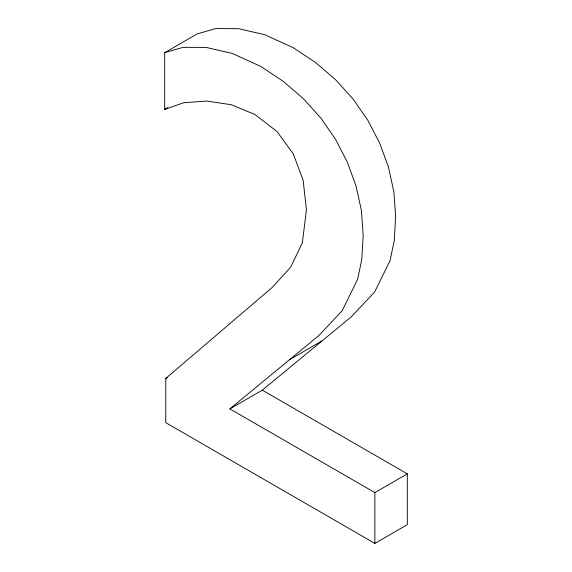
<?xml version="1.0" encoding="UTF-8"?>
<svg xmlns="http://www.w3.org/2000/svg" width="572" height="572" viewBox="0 0 572 572"><rect width="100%" height="100%" fill="white"/><g stroke="black" fill="none" stroke-linecap="round" stroke-linejoin="round"><path stroke-width="0.86" d="M165.766 378.464L272.358 287.294L290.683 267.145L302.359 242.843L306.435 209.767L303.139 180.266L293.264 153.868L277.07 131.589L254.84 114.436L231.217 104.719L206.635 101.037L183.555 102.76L164.679 109.424L164.679 52.667L197.133 33.934L215.601 28.6L238.545 28.679L264.75 34.713L293.264 47.726L315.737 62.62L335.9 80.023L353.446 99.521L368.075 120.706L379.758 143.329L388.445 167.117L393.843 191.677L395.638 216.581L394.251 240.59L390.075 260.56L374.596 292.077L351.244 316.845L262.305 390.147L229.858 408.88L374.867 492.599L407.321 473.866L407.321 524.667L374.867 543.4L165.766 422.679L165.766 378.464L167.31 377.57M229.858 408.88L318.79 335.585L342.142 310.81L357.622 279.293L361.797 259.323L363.191 235.321L361.39 210.41L355.991 185.85L347.304 162.062L335.628 139.446L320.999 118.261L303.446 98.763L283.283 81.36L260.811 66.459L232.296 53.446L206.092 47.412L183.147 47.333L164.679 52.667M164.679 109.424L167.775 107.636M289.325 359.809L321.779 341.069M262.305 390.147L407.321 473.866M374.867 492.599L374.867 543.4"/></g></svg>
